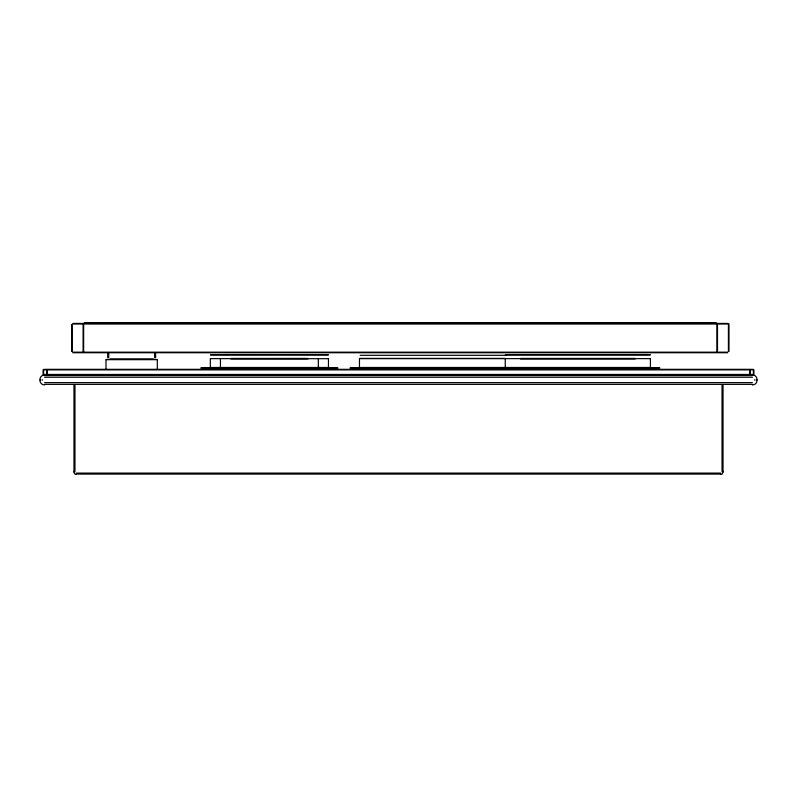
<?xml version="1.0" encoding="UTF-8"?>
<svg xmlns="http://www.w3.org/2000/svg" width="797" height="797" viewBox="0 0 797 797"><rect width="100%" height="100%" fill="white"/><g stroke="black" fill="none" stroke-linecap="round" stroke-linejoin="round"><path stroke-width="1.2" d="M83.087 351.407L83.087 324.748M83.645 351.407L83.645 324.748M716.941 351.407L716.941 324.748M717.499 351.407L717.499 324.748M39.85 379.601L40.478 377.24L42.211 375.507L44.572 374.869M723.397 471.744L722.042 474.085L720.697 474.454M757.15 380.269L756.522 382.63L754.789 384.363L752.428 385.001M43.088 369.878L43.636 369.33M753.364 375.008L753.912 374.46M84.402 322.755L716.184 322.755M84.402 323.313L142.862 323.313M144.237 323.313L150.653 323.313M151.56 323.313L205.038 323.313M205.208 323.313L211.623 323.313M212.5 323.313L264.734 323.313M266.178 323.313L272.594 323.313M273.441 323.313L321.948 323.313M323.562 323.313L329.978 323.313M330.645 323.313L386.615 323.313M388.119 323.313L394.535 323.313M395.322 323.313L448.791 323.313M449.09 323.313L455.505 323.313M456.253 323.313L513.467 323.313M513.647 323.313L520.062 323.313M520.929 323.313L573.163 323.313M574.617 323.313L581.033 323.313M581.87 323.313L637.829 323.313M639.174 323.313L645.59 323.313M646.536 323.313L716.184 323.313M72.925 323.433L727.661 323.433M72.925 323.99L82.888 323.99M84.402 323.99L716.184 323.99M716.453 323.99L727.661 323.99M72.925 352.174L84.133 352.174M84.402 352.174L716.184 352.174M716.453 352.174L727.661 352.174M72.925 352.732L727.661 352.732M210.617 354.695L328.155 354.695M505.557 354.695L650.093 354.695M210.398 354.924L328.374 354.924M505.328 354.924L650.322 354.924M360.144 355.293L505.916 355.293M230.801 358.411L307.971 358.411M359.776 358.411L505.268 358.411M520.491 358.411L635.159 358.411M210.398 358.63L328.374 358.7M359.557 358.63L650.322 358.63M110.066 359.009L153.263 359.009M230.801 358.929L307.971 358.929M520.491 358.929L635.159 358.929M106.31 359.427L157.009 359.427M106.091 359.646L157.238 359.646M210.398 367.477L328.374 367.477M359.557 367.477L650.322 367.477M230.801 367.706L307.971 367.706M378.894 367.706L505.268 367.706M520.491 367.706L635.159 367.706M201.163 367.865L210.308 367.865M211.295 367.865L327.477 367.865M328.464 367.865L337.609 367.865M350.321 367.865L659.547 367.865M200.944 368.084L210.109 368.084M211.075 368.084L327.697 368.084M328.663 368.084L337.828 368.084M350.102 368.084L659.767 368.084M44.373 369.33L752.627 369.33M44.373 369.878L47.71 369.878M48.089 369.878L748.911 369.878M749.29 369.878L752.627 369.878M44.373 374.46L47.71 374.46M48.089 374.46L748.911 374.46M749.29 374.46L752.627 374.46M48.089 375.008L748.911 375.008M44.572 375.507L752.428 375.507M44.572 377.24L752.428 377.24M44.572 382.63L752.428 382.63M44.572 384.363L752.428 384.363M76.303 473.099L720.697 473.099M76.303 474.085L720.697 474.085M752.428 374.869L754.789 375.507L756.522 377.24L757.15 379.601M44.572 385.001L42.211 384.363L40.478 382.63L39.85 380.269M76.303 474.454L74.958 474.085L73.603 471.744M728.418 323.433L728.976 323.99M753.364 369.33L753.912 369.878M43.088 374.46L43.636 375.008M756.522 379.601L756.522 380.269M754.789 379.601L754.789 380.269M753.912 370.615L753.912 373.723M753.364 370.615L753.364 373.723M750.196 370.615L750.196 373.723M749.658 370.615L749.658 373.723M728.976 324.748L728.976 351.407M728.418 324.748L728.418 351.407M723.038 384.682L723.038 471.744M722.042 384.682L722.042 471.744M650.402 358.939L650.402 367.178M505.248 358.939L505.248 367.178M359.467 358.939L359.467 367.178M328.454 358.939L328.454 367.178M318.332 358.939L318.332 367.178M220.44 358.939L220.44 367.178M210.318 358.939L210.318 367.178M157.318 359.955L157.318 369.24M155.604 353.22L155.604 357.654M154.618 353.22L154.618 357.654M108.711 353.22L108.711 357.654M107.725 353.22L107.725 357.654M106.011 359.955L106.011 369.24M74.958 384.682L74.958 471.744M73.962 384.682L73.962 471.744M72.168 324.748L72.168 351.407M71.61 324.748L71.61 351.407M47.342 370.615L47.342 373.723M46.804 370.615L46.804 373.723M43.636 370.615L43.636 373.723M43.088 370.615L43.088 373.723M42.211 379.601L42.211 380.269M40.478 379.601L40.478 380.269"/></g></svg>
